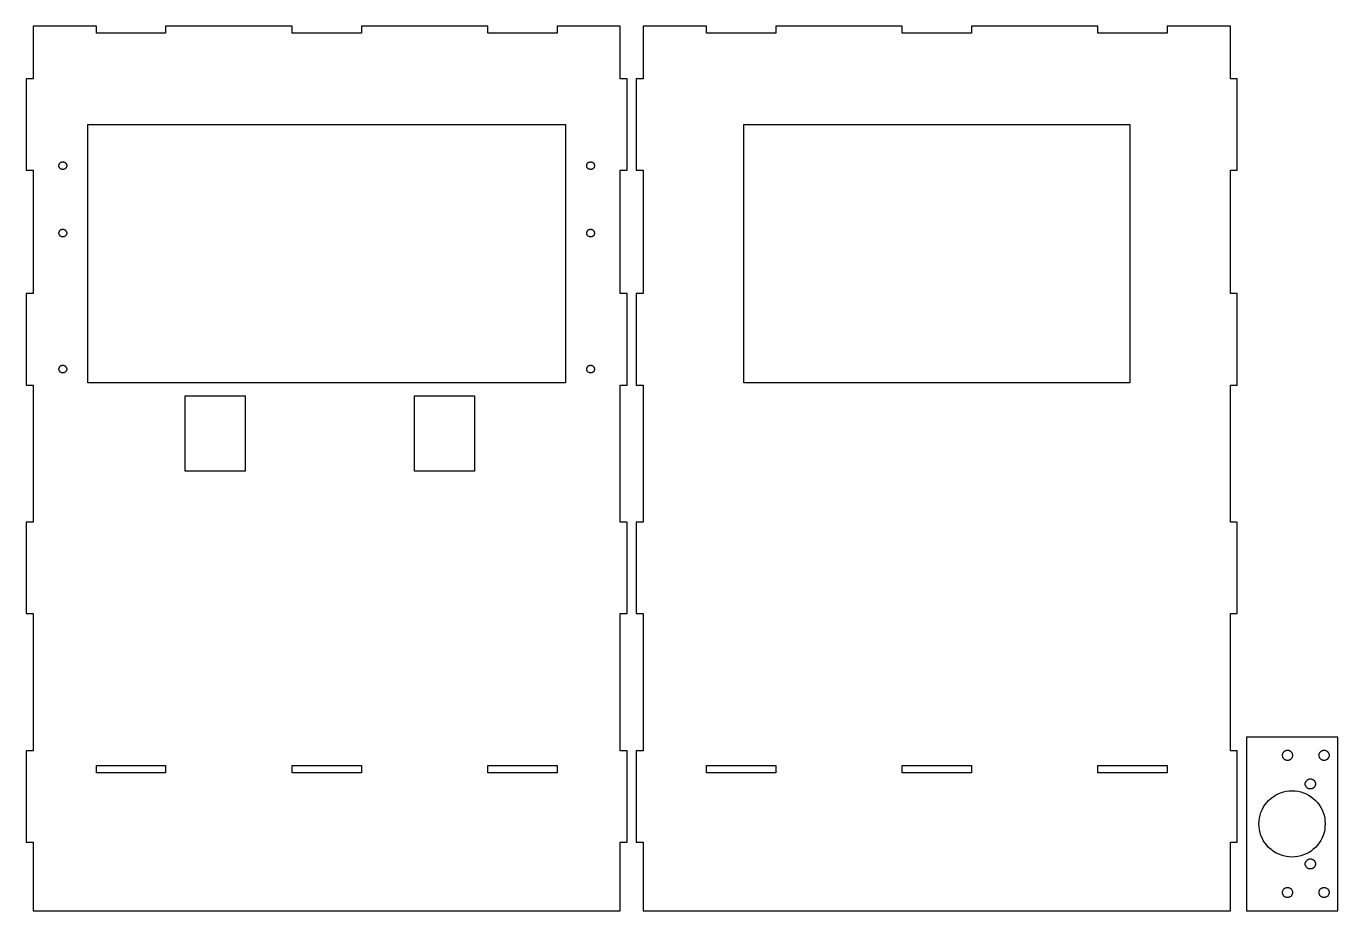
# Model space of a CAD drawing. Header units: millimetres. Extents: x 6 to 580, y 6 to 393.
import ezdxf

# ---------------------------------------------------------------- set-up
doc = ezdxf.new("R2010")
doc.units = ezdxf.units.MM
doc.layers.add('CUT', color=1, linetype='Continuous')
doc.layers.add('CUT_INNER', color=1, linetype='Continuous')

msp = doc.modelspace()

# ---------------------------------------------------------------- linework, layer by layer
at = {"layer": 'CUT'}
for points in [[(266, 36), (269, 36), (269, 76), (266, 76), (266, 136), (269, 136), (269, 176), (266, 176), (266, 236), (269, 236), (269, 276), (266, 276), (266, 330), (269, 330), (269, 370), (266, 370), (266, 393), (238.3, 393), (238.3, 389.9), (208, 389.9), (208, 393), (152.7, 393), (152.7, 389.9), (122.4, 389.9), (122.4, 393), (67, 393), (67, 389.9), (36.7, 389.9), (36.7, 393), (9, 393), (9, 370), (6, 370), (6, 330), (9, 330), (9, 276), (6, 276), (6, 236), (9, 236), (9, 176), (6, 176), (6, 136), (9, 136), (9, 76), (6, 76), (6, 36), (9, 36), (9, 6), (266, 6), (266, 36)], [(533, 36), (536, 36), (536, 76), (533, 76), (533, 136), (536, 136), (536, 176), (533, 176), (533, 236), (536, 236), (536, 276), (533, 276), (533, 330), (536, 330), (536, 370), (533, 370), (533, 393), (505.3, 393), (505.3, 389.9), (475, 389.9), (475, 393), (419.7, 393), (419.7, 389.9), (389.4, 389.9), (389.4, 393), (334, 393), (334, 389.9), (303.7, 389.9), (303.7, 393), (276, 393), (276, 370), (273, 370), (273, 330), (276, 330), (276, 276), (273, 276), (273, 236), (276, 236), (276, 176), (273, 176), (273, 136), (276, 136), (276, 76), (273, 76), (273, 36), (276, 36), (276, 6), (533, 6), (533, 36)], [(580, 82), (540, 82), (540, 6), (580, 6), (580, 82)]]:
    msp.add_lwpolyline(points, close=True, dxfattribs=at)
at = {"layer": 'CUT_INNER'}
for points in [[(33, 237), (33, 350), (242, 350), (242, 237), (33, 237)], [(320, 237), (320, 350), (489, 350), (489, 237), (320, 237)], [(21.9, 330.3), (21.7, 330.3), (21.6, 330.4), (21.4, 330.4), (21.3, 330.5), (21.2, 330.5), (21, 330.6), (20.9, 330.7), (20.8, 330.8), (20.7, 330.9), (20.6, 331), (20.5, 331.1), (20.5, 331.3), (20.4, 331.4), (20.4, 331.6), (20.3, 331.7), (20.3, 331.9), (20.3, 332), (20.3, 332.1), (20.3, 332.3), (20.4, 332.4), (20.4, 332.6), (20.5, 332.7), (20.5, 332.9), (20.6, 333), (20.7, 333.1), (20.8, 333.2), (20.9, 333.3), (21, 333.4), (21.2, 333.5), (21.3, 333.5), (21.4, 333.6), (21.6, 333.6), (21.7, 333.7), (21.9, 333.7), (22, 333.7), (22.1, 333.7), (22.3, 333.7), (22.4, 333.6), (22.6, 333.6), (22.7, 333.5), (22.8, 333.5), (23, 333.4), (23.1, 333.3), (23.2, 333.2), (23.3, 333.1), (23.4, 333), (23.5, 332.9), (23.5, 332.7), (23.6, 332.6), (23.6, 332.4), (23.7, 332.3), (23.7, 332.1), (23.7, 332), (23.7, 331.9), (23.7, 331.7), (23.6, 331.6), (23.6, 331.4), (23.5, 331.3), (23.5, 331.1), (23.4, 331), (23.3, 330.9), (23.2, 330.8), (23.1, 330.7), (23, 330.6), (22.8, 330.5), (22.7, 330.5), (22.6, 330.4), (22.4, 330.4), (22.3, 330.3), (22.1, 330.3), (22, 330.3), (21.9, 330.3)], [(252.9, 330.3), (252.7, 330.3), (252.6, 330.4), (252.4, 330.4), (252.3, 330.5), (252.2, 330.5), (252, 330.6), (251.9, 330.7), (251.8, 330.8), (251.7, 330.9), (251.6, 331), (251.5, 331.1), (251.5, 331.3), (251.4, 331.4), (251.4, 331.6), (251.3, 331.7), (251.3, 331.9), (251.3, 332), (251.3, 332.1), (251.3, 332.3), (251.4, 332.4), (251.4, 332.6), (251.5, 332.7), (251.5, 332.9), (251.6, 333), (251.7, 333.1), (251.8, 333.2), (251.9, 333.3), (252, 333.4), (252.2, 333.5), (252.3, 333.5), (252.4, 333.6), (252.6, 333.6), (252.7, 333.7), (252.9, 333.7), (253, 333.7), (253.1, 333.7), (253.3, 333.7), (253.4, 333.6), (253.6, 333.6), (253.7, 333.5), (253.8, 333.5), (254, 333.4), (254.1, 333.3), (254.2, 333.2), (254.3, 333.1), (254.4, 333), (254.5, 332.9), (254.5, 332.7), (254.6, 332.6), (254.6, 332.4), (254.7, 332.3), (254.7, 332.1), (254.7, 332), (254.7, 331.9), (254.7, 331.7), (254.6, 331.6), (254.6, 331.4), (254.5, 331.3), (254.5, 331.1), (254.4, 331), (254.3, 330.9), (254.2, 330.8), (254.1, 330.7), (254, 330.6), (253.8, 330.5), (253.7, 330.5), (253.6, 330.4), (253.4, 330.4), (253.3, 330.3), (253.1, 330.3), (253, 330.3), (252.9, 330.3)], [(21.9, 300.8), (21.7, 300.8), (21.6, 300.9), (21.4, 300.9), (21.3, 301), (21.2, 301), (21, 301.1), (20.9, 301.2), (20.8, 301.3), (20.7, 301.4), (20.6, 301.5), (20.5, 301.6), (20.5, 301.8), (20.4, 301.9), (20.4, 302.1), (20.3, 302.2), (20.3, 302.4), (20.3, 302.5), (20.3, 302.6), (20.3, 302.8), (20.4, 302.9), (20.4, 303.1), (20.5, 303.2), (20.5, 303.4), (20.6, 303.5), (20.7, 303.6), (20.8, 303.7), (20.9, 303.8), (21, 303.9), (21.2, 304), (21.3, 304), (21.4, 304.1), (21.6, 304.1), (21.7, 304.2), (21.9, 304.2), (22, 304.2), (22.1, 304.2), (22.3, 304.2), (22.4, 304.1), (22.6, 304.1), (22.7, 304), (22.8, 304), (23, 303.9), (23.1, 303.8), (23.2, 303.7), (23.3, 303.6), (23.4, 303.5), (23.5, 303.4), (23.5, 303.2), (23.6, 303.1), (23.6, 302.9), (23.7, 302.8), (23.7, 302.6), (23.7, 302.5), (23.7, 302.4), (23.7, 302.2), (23.6, 302.1), (23.6, 301.9), (23.5, 301.8), (23.5, 301.6), (23.4, 301.5), (23.3, 301.4), (23.2, 301.3), (23.1, 301.2), (23, 301.1), (22.8, 301), (22.7, 301), (22.6, 300.9), (22.4, 300.9), (22.3, 300.8), (22.1, 300.8), (22, 300.8), (21.9, 300.8)], [(252.9, 300.8), (252.7, 300.8), (252.6, 300.9), (252.4, 300.9), (252.3, 301), (252.2, 301), (252, 301.1), (251.9, 301.2), (251.8, 301.3), (251.7, 301.4), (251.6, 301.5), (251.5, 301.6), (251.5, 301.8), (251.4, 301.9), (251.4, 302.1), (251.3, 302.2), (251.3, 302.4), (251.3, 302.5), (251.3, 302.6), (251.3, 302.8), (251.4, 302.9), (251.4, 303.1), (251.5, 303.2), (251.5, 303.4), (251.6, 303.5), (251.7, 303.6), (251.8, 303.7), (251.9, 303.8), (252, 303.9), (252.2, 304), (252.3, 304), (252.4, 304.1), (252.6, 304.1), (252.7, 304.2), (252.9, 304.2), (253, 304.2), (253.1, 304.2), (253.3, 304.2), (253.4, 304.1), (253.6, 304.1), (253.7, 304), (253.8, 304), (254, 303.9), (254.1, 303.8), (254.2, 303.7), (254.3, 303.6), (254.4, 303.5), (254.5, 303.4), (254.5, 303.2), (254.6, 303.1), (254.6, 302.9), (254.7, 302.8), (254.7, 302.6), (254.7, 302.5), (254.7, 302.4), (254.7, 302.2), (254.6, 302.1), (254.6, 301.9), (254.5, 301.8), (254.5, 301.6), (254.4, 301.5), (254.3, 301.4), (254.2, 301.3), (254.1, 301.2), (254, 301.1), (253.8, 301), (253.7, 301), (253.6, 300.9), (253.4, 300.9), (253.3, 300.8), (253.1, 300.8), (253, 300.8), (252.9, 300.8)], [(21.9, 241.3), (21.7, 241.3), (21.6, 241.4), (21.4, 241.4), (21.3, 241.5), (21.2, 241.5), (21, 241.6), (20.9, 241.7), (20.8, 241.8), (20.7, 241.9), (20.6, 242), (20.5, 242.1), (20.5, 242.3), (20.4, 242.4), (20.4, 242.6), (20.3, 242.7), (20.3, 242.9), (20.3, 243), (20.3, 243.1), (20.3, 243.3), (20.4, 243.4), (20.4, 243.6), (20.5, 243.7), (20.5, 243.9), (20.6, 244), (20.7, 244.1), (20.8, 244.2), (20.9, 244.3), (21, 244.4), (21.2, 244.5), (21.3, 244.5), (21.4, 244.6), (21.6, 244.6), (21.7, 244.7), (21.9, 244.7), (22, 244.7), (22.1, 244.7), (22.3, 244.7), (22.4, 244.6), (22.6, 244.6), (22.7, 244.5), (22.8, 244.5), (23, 244.4), (23.1, 244.3), (23.2, 244.2), (23.3, 244.1), (23.4, 244), (23.5, 243.9), (23.5, 243.7), (23.6, 243.6), (23.6, 243.4), (23.7, 243.3), (23.7, 243.1), (23.7, 243), (23.7, 242.9), (23.7, 242.7), (23.6, 242.6), (23.6, 242.4), (23.5, 242.3), (23.5, 242.1), (23.4, 242), (23.3, 241.9), (23.2, 241.8), (23.1, 241.7), (23, 241.6), (22.8, 241.5), (22.7, 241.5), (22.6, 241.4), (22.4, 241.4), (22.3, 241.3), (22.1, 241.3), (22, 241.3), (21.9, 241.3)], [(252.9, 241.3), (252.7, 241.3), (252.6, 241.4), (252.4, 241.4), (252.3, 241.5), (252.2, 241.5), (252, 241.6), (251.9, 241.7), (251.8, 241.8), (251.7, 241.9), (251.6, 242), (251.5, 242.1), (251.5, 242.3), (251.4, 242.4), (251.4, 242.6), (251.3, 242.7), (251.3, 242.9), (251.3, 243), (251.3, 243.1), (251.3, 243.3), (251.4, 243.4), (251.4, 243.6), (251.5, 243.7), (251.5, 243.9), (251.6, 244), (251.7, 244.1), (251.8, 244.2), (251.9, 244.3), (252, 244.4), (252.2, 244.5), (252.3, 244.5), (252.4, 244.6), (252.6, 244.6), (252.7, 244.7), (252.9, 244.7), (253, 244.7), (253.1, 244.7), (253.3, 244.7), (253.4, 244.6), (253.6, 244.6), (253.7, 244.5), (253.8, 244.5), (254, 244.4), (254.1, 244.3), (254.2, 244.2), (254.3, 244.1), (254.4, 244), (254.5, 243.9), (254.5, 243.7), (254.6, 243.6), (254.6, 243.4), (254.7, 243.3), (254.7, 243.1), (254.7, 243), (254.7, 242.9), (254.7, 242.7), (254.6, 242.6), (254.6, 242.4), (254.5, 242.3), (254.5, 242.1), (254.4, 242), (254.3, 241.9), (254.2, 241.8), (254.1, 241.7), (254, 241.6), (253.8, 241.5), (253.7, 241.5), (253.6, 241.4), (253.4, 241.4), (253.3, 241.3), (253.1, 241.3), (253, 241.3), (252.9, 241.3)], [(75.5, 198.4), (75.5, 231.3), (101.8, 231.3), (101.8, 198.4), (75.5, 198.4)], [(175.9, 198.4), (175.9, 231.3), (202.2, 231.3), (202.2, 198.4), (175.9, 198.4)], [(557.8, 71.8), (557.6, 71.8), (557.4, 71.9), (557.2, 71.9), (557.1, 72), (556.9, 72.1), (556.7, 72.2), (556.6, 72.3), (556.4, 72.4), (556.3, 72.6), (556.2, 72.7), (556.1, 72.9), (556, 73.1), (555.9, 73.2), (555.9, 73.4), (555.8, 73.6), (555.8, 73.8), (555.8, 74), (555.8, 74.2), (555.8, 74.4), (555.9, 74.6), (555.9, 74.8), (556, 74.9), (556.1, 75.1), (556.2, 75.3), (556.3, 75.4), (556.4, 75.6), (556.6, 75.7), (556.7, 75.8), (556.9, 75.9), (557.1, 76), (557.2, 76.1), (557.4, 76.1), (557.6, 76.2), (557.8, 76.2), (558, 76.2), (558.2, 76.2), (558.4, 76.2), (558.6, 76.1), (558.8, 76.1), (558.9, 76), (559.1, 75.9), (559.3, 75.8), (559.4, 75.7), (559.6, 75.6), (559.7, 75.4), (559.8, 75.3), (559.9, 75.1), (560, 74.9), (560.1, 74.8), (560.1, 74.6), (560.2, 74.4), (560.2, 74.2), (560.2, 74), (560.2, 73.8), (560.2, 73.6), (560.1, 73.4), (560.1, 73.2), (560, 73.1), (559.9, 72.9), (559.8, 72.7), (559.7, 72.6), (559.6, 72.4), (559.4, 72.3), (559.3, 72.2), (559.1, 72.1), (558.9, 72), (558.8, 71.9), (558.6, 71.9), (558.4, 71.8), (558.2, 71.8), (558, 71.8), (557.8, 71.8)], [(573.8, 71.8), (573.6, 71.8), (573.4, 71.9), (573.2, 71.9), (573.1, 72), (572.9, 72.1), (572.7, 72.2), (572.6, 72.3), (572.4, 72.4), (572.3, 72.6), (572.2, 72.7), (572.1, 72.9), (572, 73.1), (571.9, 73.2), (571.9, 73.4), (571.8, 73.6), (571.8, 73.8), (571.8, 74), (571.8, 74.2), (571.8, 74.4), (571.9, 74.6), (571.9, 74.8), (572, 74.9), (572.1, 75.1), (572.2, 75.3), (572.3, 75.4), (572.4, 75.6), (572.6, 75.7), (572.7, 75.8), (572.9, 75.9), (573.1, 76), (573.2, 76.1), (573.4, 76.1), (573.6, 76.2), (573.8, 76.2), (574, 76.2), (574.2, 76.2), (574.4, 76.2), (574.6, 76.1), (574.8, 76.1), (574.9, 76), (575.1, 75.9), (575.3, 75.8), (575.4, 75.7), (575.6, 75.6), (575.7, 75.4), (575.8, 75.3), (575.9, 75.1), (576, 74.9), (576.1, 74.8), (576.1, 74.6), (576.2, 74.4), (576.2, 74.2), (576.2, 74), (576.2, 73.8), (576.2, 73.6), (576.1, 73.4), (576.1, 73.2), (576, 73.1), (575.9, 72.9), (575.8, 72.7), (575.7, 72.6), (575.6, 72.4), (575.4, 72.3), (575.3, 72.2), (575.1, 72.1), (574.9, 72), (574.8, 71.9), (574.6, 71.9), (574.4, 71.8), (574.2, 71.8), (574, 71.8), (573.8, 71.8)], [(36.7, 66.4), (36.7, 69.6), (67, 69.6), (67, 66.4), (36.7, 66.4)], [(122.4, 66.4), (122.4, 69.6), (152.7, 69.6), (152.7, 66.4), (122.4, 66.4)], [(208, 66.4), (208, 69.6), (238.3, 69.6), (238.3, 66.4), (208, 66.4)], [(303.7, 66.4), (303.7, 69.6), (334, 69.6), (334, 66.4), (303.7, 66.4)], [(389.4, 66.4), (389.4, 69.6), (419.7, 69.6), (419.7, 66.4), (389.4, 66.4)], [(475, 66.4), (475, 69.6), (505.3, 69.6), (505.3, 66.4), (475, 66.4)], [(567.8, 59.3), (567.6, 59.3), (567.4, 59.4), (567.2, 59.4), (567.1, 59.5), (566.9, 59.6), (566.7, 59.7), (566.6, 59.8), (566.4, 59.9), (566.3, 60.1), (566.2, 60.2), (566.1, 60.4), (566, 60.6), (565.9, 60.7), (565.9, 60.9), (565.8, 61.1), (565.8, 61.3), (565.8, 61.5), (565.8, 61.7), (565.8, 61.9), (565.9, 62.1), (565.9, 62.3), (566, 62.4), (566.1, 62.6), (566.2, 62.8), (566.3, 62.9), (566.4, 63.1), (566.6, 63.2), (566.7, 63.3), (566.9, 63.4), (567.1, 63.5), (567.2, 63.6), (567.4, 63.6), (567.6, 63.7), (567.8, 63.7), (568, 63.7), (568.2, 63.7), (568.4, 63.7), (568.6, 63.6), (568.8, 63.6), (568.9, 63.5), (569.1, 63.4), (569.3, 63.3), (569.4, 63.2), (569.6, 63.1), (569.7, 62.9), (569.8, 62.8), (569.9, 62.6), (570, 62.4), (570.1, 62.3), (570.1, 62.1), (570.2, 61.9), (570.2, 61.7), (570.2, 61.5), (570.2, 61.3), (570.2, 61.1), (570.1, 60.9), (570.1, 60.7), (570, 60.6), (569.9, 60.4), (569.8, 60.2), (569.7, 60.1), (569.6, 59.9), (569.4, 59.8), (569.3, 59.7), (569.1, 59.6), (568.9, 59.5), (568.8, 59.4), (568.6, 59.4), (568.4, 59.3), (568.2, 59.3), (568, 59.3), (567.8, 59.3)], [(558.7, 29.6), (557.5, 29.7), (556.2, 30), (555, 30.4), (553.9, 30.9), (552.8, 31.4), (551.7, 32.1), (550.7, 32.9), (549.7, 33.7), (548.9, 34.7), (548.1, 35.7), (547.4, 36.8), (546.9, 37.9), (546.4, 39), (546, 40.2), (545.7, 41.5), (545.6, 42.7), (545.5, 44), (545.6, 45.3), (545.7, 46.5), (546, 47.8), (546.4, 49), (546.9, 50.1), (547.4, 51.2), (548.1, 52.3), (548.9, 53.3), (549.7, 54.3), (550.7, 55.1), (551.7, 55.9), (552.8, 56.6), (553.9, 57.1), (555, 57.6), (556.2, 58), (557.5, 58.3), (558.7, 58.4), (560, 58.5), (561.3, 58.4), (562.5, 58.3), (563.8, 58), (565, 57.6), (566.1, 57.1), (567.2, 56.6), (568.3, 55.9), (569.3, 55.1), (570.3, 54.3), (571.1, 53.3), (571.9, 52.3), (572.6, 51.2), (573.1, 50.1), (573.6, 49), (574, 47.8), (574.3, 46.5), (574.4, 45.3), (574.5, 44), (574.4, 42.7), (574.3, 41.5), (574, 40.2), (573.6, 39), (573.1, 37.9), (572.6, 36.8), (571.9, 35.7), (571.1, 34.7), (570.3, 33.7), (569.3, 32.9), (568.3, 32.1), (567.2, 31.4), (566.1, 30.9), (565, 30.4), (563.8, 30), (562.5, 29.7), (561.3, 29.6), (560, 29.5), (558.7, 29.6)], [(567.8, 24.3), (567.6, 24.3), (567.4, 24.4), (567.2, 24.4), (567.1, 24.5), (566.9, 24.6), (566.7, 24.7), (566.6, 24.8), (566.4, 24.9), (566.3, 25.1), (566.2, 25.2), (566.1, 25.4), (566, 25.6), (565.9, 25.7), (565.9, 25.9), (565.8, 26.1), (565.8, 26.3), (565.8, 26.5), (565.8, 26.7), (565.8, 26.9), (565.9, 27.1), (565.9, 27.3), (566, 27.4), (566.1, 27.6), (566.2, 27.8), (566.3, 27.9), (566.4, 28.1), (566.6, 28.2), (566.7, 28.3), (566.9, 28.4), (567.1, 28.5), (567.2, 28.6), (567.4, 28.6), (567.6, 28.7), (567.8, 28.7), (568, 28.7), (568.2, 28.7), (568.4, 28.7), (568.6, 28.6), (568.8, 28.6), (568.9, 28.5), (569.1, 28.4), (569.3, 28.3), (569.4, 28.2), (569.6, 28.1), (569.7, 27.9), (569.8, 27.8), (569.9, 27.6), (570, 27.4), (570.1, 27.3), (570.1, 27.1), (570.2, 26.9), (570.2, 26.7), (570.2, 26.5), (570.2, 26.3), (570.2, 26.1), (570.1, 25.9), (570.1, 25.7), (570, 25.6), (569.9, 25.4), (569.8, 25.2), (569.7, 25.1), (569.6, 24.9), (569.4, 24.8), (569.3, 24.7), (569.1, 24.6), (568.9, 24.5), (568.8, 24.4), (568.6, 24.4), (568.4, 24.3), (568.2, 24.3), (568, 24.3), (567.8, 24.3)], [(557.8, 11.8), (557.6, 11.8), (557.4, 11.9), (557.2, 11.9), (557.1, 12), (556.9, 12.1), (556.7, 12.2), (556.6, 12.3), (556.4, 12.4), (556.3, 12.6), (556.2, 12.7), (556.1, 12.9), (556, 13.1), (555.9, 13.2), (555.9, 13.4), (555.8, 13.6), (555.8, 13.8), (555.8, 14), (555.8, 14.2), (555.8, 14.4), (555.9, 14.6), (555.9, 14.8), (556, 14.9), (556.1, 15.1), (556.2, 15.3), (556.3, 15.4), (556.4, 15.6), (556.6, 15.7), (556.7, 15.8), (556.9, 15.9), (557.1, 16), (557.2, 16.1), (557.4, 16.1), (557.6, 16.2), (557.8, 16.2), (558, 16.2), (558.2, 16.2), (558.4, 16.2), (558.6, 16.1), (558.8, 16.1), (558.9, 16), (559.1, 15.9), (559.3, 15.8), (559.4, 15.7), (559.6, 15.6), (559.7, 15.4), (559.8, 15.3), (559.9, 15.1), (560, 14.9), (560.1, 14.8), (560.1, 14.6), (560.2, 14.4), (560.2, 14.2), (560.2, 14), (560.2, 13.8), (560.2, 13.6), (560.1, 13.4), (560.1, 13.2), (560, 13.1), (559.9, 12.9), (559.8, 12.7), (559.7, 12.6), (559.6, 12.4), (559.4, 12.3), (559.3, 12.2), (559.1, 12.1), (558.9, 12), (558.8, 11.9), (558.6, 11.9), (558.4, 11.8), (558.2, 11.8), (558, 11.8), (557.8, 11.8)], [(573.8, 11.8), (573.6, 11.8), (573.4, 11.9), (573.2, 11.9), (573.1, 12), (572.9, 12.1), (572.7, 12.2), (572.6, 12.3), (572.4, 12.4), (572.3, 12.6), (572.2, 12.7), (572.1, 12.9), (572, 13.1), (571.9, 13.2), (571.9, 13.4), (571.8, 13.6), (571.8, 13.8), (571.8, 14), (571.8, 14.2), (571.8, 14.4), (571.9, 14.6), (571.9, 14.8), (572, 14.9), (572.1, 15.1), (572.2, 15.3), (572.3, 15.4), (572.4, 15.6), (572.6, 15.7), (572.7, 15.8), (572.9, 15.9), (573.1, 16), (573.2, 16.1), (573.4, 16.1), (573.6, 16.2), (573.8, 16.2), (574, 16.2), (574.2, 16.2), (574.4, 16.2), (574.6, 16.1), (574.8, 16.1), (574.9, 16), (575.1, 15.9), (575.3, 15.8), (575.4, 15.7), (575.6, 15.6), (575.7, 15.4), (575.8, 15.3), (575.9, 15.1), (576, 14.9), (576.1, 14.8), (576.1, 14.6), (576.2, 14.4), (576.2, 14.2), (576.2, 14), (576.2, 13.8), (576.2, 13.6), (576.1, 13.4), (576.1, 13.2), (576, 13.1), (575.9, 12.9), (575.8, 12.7), (575.7, 12.6), (575.6, 12.4), (575.4, 12.3), (575.3, 12.2), (575.1, 12.1), (574.9, 12), (574.8, 11.9), (574.6, 11.9), (574.4, 11.8), (574.2, 11.8), (574, 11.8), (573.8, 11.8)]]:
    msp.add_lwpolyline(points, close=True, dxfattribs=at)

doc.saveas('drawing.dxf')
